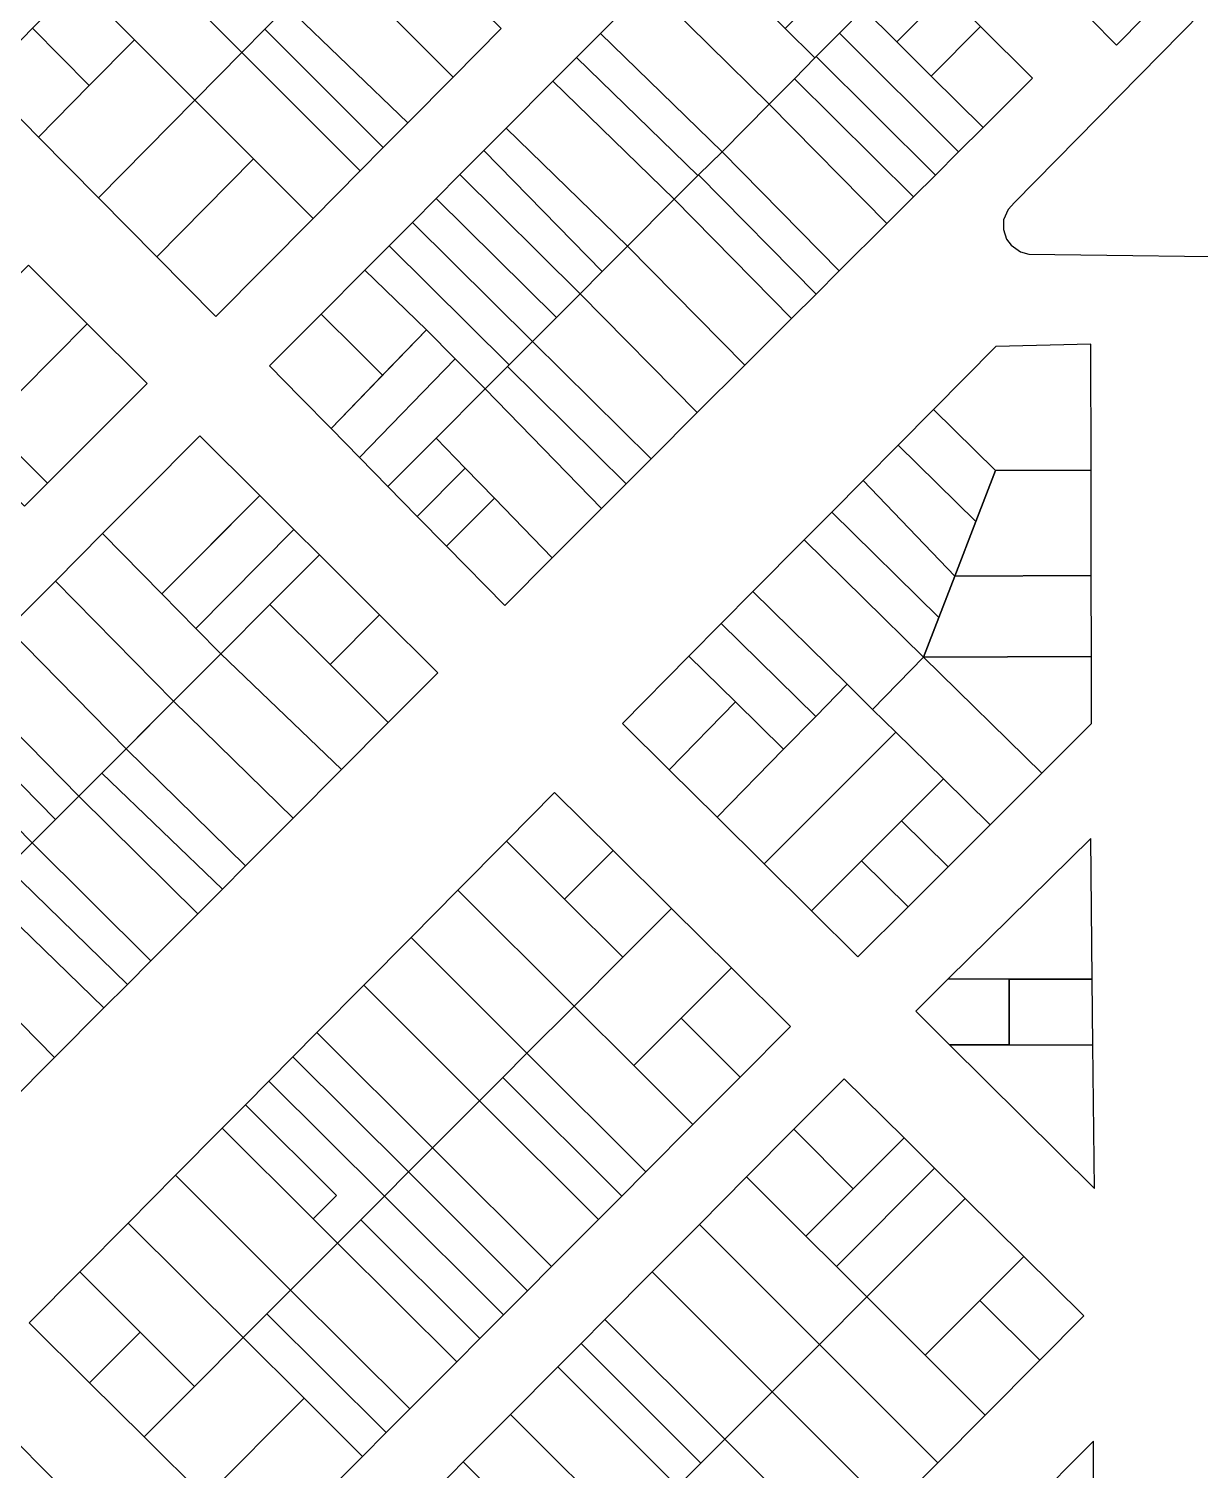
# Model space of a CAD drawing. Header units: metres. Extents: x 263639 to 269142, y 7370519 to 7372711.
# Drawn here: x 264029.5 to 264274.4, y 7370963.9 to 7371265.1 of the extents above; entities that cross this region are included whole.
import ezdxf

# ---------------------------------------------------------------- set-up
doc = ezdxf.new("R2010")
doc.units = ezdxf.units.M
doc.layers.add('LOTE', color=7, linetype='Continuous')

msp = doc.modelspace()

# ---------------------------------------------------------------- linework, layer by layer
msp.add_lwpolyline([(264251.37, 7371267.23), (264256.9, 7371261.7), (264286.18, 7371291.38)])
at = {"layer": 'LOTE', "color": 7}
for points in [[(264049.48, 7371284.74), (264074.09, 7371260.13), (264078.91, 7371265), (264083.53, 7371269.69), (264058.89, 7371294.34), (264049.48, 7371284.74)], [(264093.49, 7371279.77), (264118.24, 7371255.02), (264128.31, 7371265.19), (264103.29, 7371289.69), (264098.53, 7371284.87), (264093.49, 7371279.77)], [(264235.55, 7371228.83), (264234.24, 7371227.37), (264233.3, 7371225.21), (264233.3, 7371223.14), (264233.89, 7371221.17), (264234.87, 7371219.86), (264236.81, 7371218.53), (264238.58, 7371218.03), (264292.83, 7371217.3), (264296.52, 7371217.5), (264299.47, 7371218.31), (264301.28, 7371219.92), (264302.48, 7371222.13), (264302.82, 7371225.14), (264303.96, 7371280.83), (264303.42, 7371283.71), (264301.95, 7371285.79), (264299.67, 7371287.33), (264296.85, 7371287.73), (264294.24, 7371287.53), (264292.29, 7371286.51), (264235.55, 7371228.83)], [(264039.7, 7371274.76), (264051.64, 7371262.81), (264064.26, 7371250.19), (264074.09, 7371260.13), (264049.48, 7371284.74), (264039.7, 7371274.76)], [(264194.15, 7371259.29), (264198.97, 7371264.17), (264204.02, 7371269.29), (264214.3, 7371279.69), (264208.08, 7371285.88), (264187.64, 7371265.19), (264193.87, 7371259), (264194.15, 7371259.29)], [(264187.64, 7371265.19), (264181.5, 7371271.29), (264168.98, 7371284.16), (264159.1, 7371274.24), (264184.31, 7371249.33), (264189.6, 7371254.68), (264193.87, 7371259), (264187.64, 7371265.19)], [(264083.53, 7371269.69), (264108.77, 7371245.46), (264118.24, 7371255.02), (264093.49, 7371279.77), (264083.53, 7371269.69)], [(264204.02, 7371269.29), (264210.96, 7371262.39), (264221.28, 7371272.74), (264214.3, 7371279.69), (264204.02, 7371269.29)], [(264030.35, 7371265.21), (264042.18, 7371253.24), (264051.64, 7371262.81), (264039.7, 7371274.76), (264030.35, 7371265.21)], [(264159.1, 7371274.24), (264149.04, 7371264.14), (264174.48, 7371239.37), (264184.31, 7371249.33), (264159.1, 7371274.24)], [(264218.17, 7371255.23), (264228.47, 7371265.57), (264221.28, 7371272.74), (264210.96, 7371262.39), (264218.17, 7371255.23)], [(264078.91, 7371265), (264103.64, 7371240.27), (264108.77, 7371245.46), (264083.53, 7371269.69), (264078.91, 7371265)], [(264198.97, 7371264.17), (264223.9, 7371239.38), (264229, 7371244.46), (264218.17, 7371255.23), (264210.96, 7371262.39), (264204.02, 7371269.29), (264198.97, 7371264.17)], [(264019.77, 7371254.42), (264031.56, 7371242.49), (264042.18, 7371253.24), (264030.35, 7371265.21), (264019.77, 7371254.42)], [(264074.09, 7371260.13), (264098.81, 7371235.4), (264103.64, 7371240.27), (264078.91, 7371265), (264074.09, 7371260.13)], [(264144.04, 7371259.12), (264169.38, 7371234.45), (264169.55, 7371234.62), (264174.48, 7371239.37), (264149.04, 7371264.14), (264144.04, 7371259.12)], [(264194.15, 7371259.29), (264219.05, 7371234.54), (264223.9, 7371239.38), (264198.97, 7371264.17), (264194.15, 7371259.29)], [(264229, 7371244.46), (264239.32, 7371254.76), (264228.47, 7371265.57), (264218.17, 7371255.23), (264229, 7371244.46)], [(264051.64, 7371262.81), (264042.18, 7371253.24), (264031.56, 7371242.49), (264044.11, 7371229.79), (264064.26, 7371250.19), (264051.64, 7371262.81)], [(264064.26, 7371250.19), (264076.52, 7371237.93), (264088.98, 7371225.47), (264098.81, 7371235.4), (264074.09, 7371260.13), (264064.26, 7371250.19)], [(264139.1, 7371254.16), (264164.44, 7371229.49), (264169.38, 7371234.45), (264144.04, 7371259.12), (264139.1, 7371254.16)], [(264193.87, 7371259), (264189.6, 7371254.68), (264214.46, 7371229.97), (264219.05, 7371234.54), (264194.15, 7371259.29), (264193.87, 7371259)], [(264139.1, 7371254.16), (264129.35, 7371244.37), (264154.69, 7371219.71), (264164.44, 7371229.49), (264139.1, 7371254.16)], [(264184.31, 7371249.33), (264208.88, 7371224.39), (264214.46, 7371229.97), (264189.6, 7371254.68), (264184.31, 7371249.33)], [(264064.26, 7371250.19), (264044.11, 7371229.79), (264056.3, 7371217.46), (264076.52, 7371237.93), (264064.26, 7371250.19)], [(264174.48, 7371239.37), (264198.96, 7371214.51), (264208.88, 7371224.39), (264184.31, 7371249.33), (264174.48, 7371239.37)], [(264129.35, 7371244.37), (264124.68, 7371239.68), (264149.37, 7371214.38), (264154.69, 7371219.71), (264129.35, 7371244.37)], [(264149.37, 7371214.38), (264124.68, 7371239.68), (264119.66, 7371234.63), (264144.77, 7371209.75), (264149.37, 7371214.38)], [(264169.55, 7371234.62), (264194.13, 7371209.68), (264198.96, 7371214.51), (264174.48, 7371239.37), (264169.55, 7371234.62)], [(264076.52, 7371237.93), (264056.3, 7371217.46), (264068.67, 7371204.96), (264088.98, 7371225.47), (264076.52, 7371237.93)], [(264139.83, 7371204.8), (264144.77, 7371209.75), (264119.66, 7371234.63), (264114.72, 7371229.67), (264139.83, 7371204.8)], [(264164.44, 7371229.49), (264188.99, 7371204.56), (264194.13, 7371209.68), (264169.55, 7371234.62), (264164.44, 7371229.49)], [(264134.83, 7371199.78), (264139.83, 7371204.8), (264114.72, 7371229.67), (264114.68, 7371229.63), (264109.72, 7371224.65), (264134.83, 7371199.78)], [(264154.69, 7371219.71), (264179.21, 7371194.81), (264188.99, 7371204.56), (264164.44, 7371229.49), (264154.69, 7371219.71)], [(264104.84, 7371219.75), (264129.95, 7371194.88), (264134.83, 7371199.78), (264109.72, 7371224.65), (264104.84, 7371219.75)], [(264112.68, 7371202.17), (264118.67, 7371196.14), (264124.92, 7371189.84), (264129.6, 7371194.53), (264129.95, 7371194.88), (264104.84, 7371219.75), (264099.78, 7371214.67), (264112.68, 7371202.17)], [(264144.77, 7371209.75), (264169.27, 7371184.89), (264179.21, 7371194.81), (264154.69, 7371219.71), (264149.37, 7371214.38), (264144.77, 7371209.75)], [(264008.73, 7371194.72), (264020.95, 7371182.58), (264041.76, 7371203.44), (264029.46, 7371215.68), (264008.73, 7371194.72)], [(264112.68, 7371202.17), (264099.78, 7371214.67), (264090.65, 7371205.5), (264098.37, 7371197.82), (264103.51, 7371192.7), (264112.68, 7371202.17)], [(264134.83, 7371199.78), (264159.61, 7371175.26), (264169.27, 7371184.89), (264144.77, 7371209.75), (264134.83, 7371199.78)], [(264033.47, 7371170.16), (264054.26, 7371191.01), (264041.76, 7371203.44), (264020.95, 7371182.58), (264033.47, 7371170.16)], [(264103.51, 7371192.7), (264098.37, 7371197.82), (264090.65, 7371205.5), (264079.86, 7371194.66), (264086.29, 7371188.11), (264092.72, 7371181.56), (264103.51, 7371192.7)], [(264098.68, 7371175.5), (264118.67, 7371196.14), (264112.68, 7371202.17), (264092.72, 7371181.56), (264098.68, 7371175.5)], [(264129.6, 7371194.53), (264154.4, 7371170.03), (264159.61, 7371175.26), (264134.83, 7371199.78), (264129.6, 7371194.53)], [(264231.67, 7371198.73), (264218.63, 7371185.57), (264231.63, 7371172.8), (264251.59, 7371172.9), (264251.53, 7371199.23), (264231.67, 7371198.73)], [(264028.66, 7371165.35), (264033.47, 7371170.16), (264020.95, 7371182.59), (264008.73, 7371194.72), (264004.19, 7371190.13), (264028.66, 7371165.35)], [(264104.62, 7371169.46), (264114.67, 7371179.54), (264124.92, 7371189.84), (264118.67, 7371196.14), (264098.68, 7371175.5), (264104.62, 7371169.46)], [(264124.92, 7371189.84), (264149.23, 7371164.84), (264154.4, 7371170.03), (264129.6, 7371194.53), (264124.92, 7371189.84)], [(264138.97, 7371154.54), (264149.23, 7371164.84), (264124.92, 7371189.84), (264114.67, 7371179.54), (264120.77, 7371173.27), (264126.86, 7371166.99), (264126.86, 7371166.99), (264138.97, 7371154.54)], [(264211.23, 7371178.11), (264227.51, 7371162.12), (264231.63, 7371172.8), (264218.63, 7371185.57), (264211.23, 7371178.11)], [(264044.97, 7371159.61), (264057.35, 7371147.03), (264077.84, 7371167.56), (264065.3, 7371180.03), (264053.34, 7371168.02), (264044.97, 7371159.61)], [(264104.62, 7371169.46), (264114.67, 7371179.54), (264120.77, 7371173.27), (264110.75, 7371163.22), (264104.62, 7371169.46)], [(264203.93, 7371170.74), (264223.11, 7371150.71), (264223.11, 7371150.71), (264227.51, 7371162.12), (264211.23, 7371178.11), (264203.93, 7371170.74)], [(264120.77, 7371173.27), (264126.86, 7371166.99), (264116.88, 7371156.98), (264110.75, 7371163.22), (264120.77, 7371173.27)], [(264251.59, 7371172.9), (264231.63, 7371172.8), (264227.51, 7371162.12), (264223.11, 7371150.71), (264251.64, 7371150.85), (264251.59, 7371172.9)], [(264197.37, 7371164.12), (264219.79, 7371142.09), (264223.11, 7371150.71), (264203.93, 7371170.74), (264197.37, 7371164.12)], [(264064.44, 7371139.81), (264084.93, 7371160.5), (264077.84, 7371167.56), (264065.86, 7371155.56), (264057.35, 7371147.03), (264064.44, 7371139.81)], [(264129.05, 7371144.59), (264138.97, 7371154.54), (264126.86, 7371166.99), (264116.88, 7371156.98), (264129.05, 7371144.59)], [(264191.63, 7371158.33), (264216.59, 7371133.79), (264219.79, 7371142.09), (264197.37, 7371164.12), (264191.63, 7371158.33)], [(264059.78, 7371124.59), (264035.09, 7371149.69), (264044.97, 7371159.61), (264057.35, 7371147.03), (264064.44, 7371139.81), (264069.67, 7371134.5), (264059.78, 7371124.59)], [(264064.44, 7371139.81), (264069.67, 7371134.5), (264079.94, 7371144.79), (264090.28, 7371155.18), (264084.93, 7371160.5), (264084.93, 7371160.5), (264064.44, 7371139.81)], [(264180.89, 7371147.49), (264200.58, 7371128.14), (264205.93, 7371122.88), (264216.59, 7371133.79), (264191.63, 7371158.33), (264180.89, 7371147.49)], [(264102.86, 7371142.66), (264092.51, 7371132.27), (264079.94, 7371144.79), (264090.28, 7371155.18), (264102.86, 7371142.66)], [(264049.87, 7371114.67), (264054.5, 7371119.3), (264059.78, 7371124.59), (264035.09, 7371149.69), (264025.2, 7371139.76), (264049.87, 7371114.67)], [(264251.64, 7371150.85), (264223.11, 7371150.71), (264219.79, 7371142.09), (264216.59, 7371133.79), (264251.68, 7371133.96), (264251.64, 7371150.85)], [(264174.28, 7371140.82), (264194.02, 7371121.43), (264200.58, 7371128.14), (264180.89, 7371147.49), (264174.28, 7371140.82)], [(264104.69, 7371120.14), (264094.88, 7371110.3), (264069.67, 7371134.5), (264079.94, 7371144.79), (264092.51, 7371132.27), (264104.69, 7371120.14)], [(264039.99, 7371104.77), (264044.79, 7371109.57), (264049.87, 7371114.67), (264025.2, 7371139.76), (264015.33, 7371129.84), (264039.99, 7371104.77)], [(264115.05, 7371130.54), (264102.86, 7371142.66), (264092.51, 7371132.27), (264104.69, 7371120.14), (264115.05, 7371130.54)], [(264167.53, 7371134.01), (264177.27, 7371124.43), (264187.32, 7371114.57), (264194.02, 7371121.43), (264174.28, 7371140.82), (264167.53, 7371134.01)], [(264094.88, 7371110.3), (264069.67, 7371134.5), (264059.78, 7371124.59), (264084.77, 7371100.15), (264094.88, 7371110.3)], [(264163.42, 7371110.26), (264177.27, 7371124.43), (264167.53, 7371134.01), (264153.62, 7371119.97), (264163.42, 7371110.26)], [(264241.3, 7371109.53), (264216.59, 7371133.79), (264205.93, 7371122.88), (264210.79, 7371118.11), (264220.71, 7371108.37), (264230.5, 7371098.75), (264241.3, 7371109.53)], [(264251.68, 7371133.96), (264216.59, 7371133.79), (264241.3, 7371109.53), (264251.71, 7371119.91), (264251.68, 7371133.96)], [(264035.13, 7371099.9), (264039.99, 7371104.77), (264015.33, 7371129.84), (264010.47, 7371124.97), (264035.13, 7371099.9)], [(264183.27, 7371090.59), (264210.79, 7371118.11), (264205.93, 7371122.88), (264200.58, 7371128.14), (264194.02, 7371121.43), (264187.32, 7371114.57), (264173.42, 7371100.34), (264183.27, 7371090.59)], [(264030.26, 7371095.02), (264035.13, 7371099.9), (264010.47, 7371124.97), (264005.61, 7371120.09), (264030.26, 7371095.02)], [(264084.77, 7371100.15), (264059.78, 7371124.59), (264049.87, 7371114.67), (264074.87, 7371090.22), (264079.73, 7371095.09), (264084.77, 7371100.15)], [(264173.42, 7371100.34), (264187.32, 7371114.57), (264177.27, 7371124.43), (264163.42, 7371110.26), (264173.42, 7371100.34)], [(264020.11, 7371084.85), (264025.09, 7371089.84), (264030.26, 7371095.02), (264005.61, 7371120.09), (263995.47, 7371109.9), (264020.11, 7371084.85)], [(264193.14, 7371080.8), (264203.58, 7371091.24), (264211.93, 7371099.59), (264220.71, 7371108.37), (264210.79, 7371118.11), (264183.27, 7371090.59), (264193.14, 7371080.8)], [(264074.87, 7371090.22), (264049.87, 7371114.67), (264044.79, 7371109.57), (264070.02, 7371085.35), (264074.87, 7371090.22)], [(264070.02, 7371085.35), (264044.79, 7371109.57), (264039.99, 7371104.77), (264064.86, 7371080.17), (264070.02, 7371085.35)], [(264230.5, 7371098.75), (264220.71, 7371108.37), (264211.93, 7371099.59), (264221.71, 7371089.98), (264230.5, 7371098.75)], [(264064.86, 7371080.17), (264039.99, 7371104.77), (264035.13, 7371099.9), (264030.26, 7371095.02), (264055.05, 7371070.33), (264064.86, 7371080.17)], [(264129.4, 7371095.35), (264141.55, 7371083.25), (264151.66, 7371093.38), (264139.45, 7371105.49), (264129.4, 7371095.35)], [(264221.71, 7371089.98), (264211.93, 7371099.59), (264203.58, 7371091.24), (264213.35, 7371081.65), (264221.71, 7371089.98)], [(264055.05, 7371070.33), (264030.26, 7371095.02), (264025.09, 7371089.84), (264050.16, 7371065.42), (264055.05, 7371070.33)], [(264119.23, 7371085.09), (264143.51, 7371060.89), (264153.71, 7371071.12), (264141.55, 7371083.25), (264129.4, 7371095.35), (264119.23, 7371085.09)], [(264251.53, 7371095.93), (264221.74, 7371066.56), (264234.48, 7371066.53), (264251.84, 7371066.48), (264251.53, 7371095.93)], [(264151.66, 7371093.38), (264141.55, 7371083.25), (264153.71, 7371071.12), (264163.87, 7371081.29), (264151.66, 7371093.38)], [(264050.16, 7371065.42), (264025.09, 7371089.84), (264020.11, 7371084.85), (264045.25, 7371060.49), (264050.16, 7371065.42)], [(264213.35, 7371081.65), (264203.58, 7371091.24), (264193.14, 7371080.8), (264202.86, 7371071.18), (264213.35, 7371081.65)], [(264045.25, 7371060.49), (264020.11, 7371084.85), (264015.24, 7371079.82), (264010.51, 7371074.93), (264034.92, 7371050.12), (264045.25, 7371060.49)], [(264109.44, 7371075.21), (264133.68, 7371051.05), (264143.51, 7371060.89), (264119.23, 7371085.09), (264109.44, 7371075.21)], [(264163.87, 7371081.29), (264153.71, 7371071.12), (264143.51, 7371060.89), (264156, 7371048.44), (264165.89, 7371058.35), (264176.4, 7371068.87), (264163.87, 7371081.29)], [(264034.92, 7371050.12), (264010.51, 7371074.93), (264000.89, 7371064.99), (264025.43, 7371040.6), (264034.92, 7371050.12)], [(264099.55, 7371065.23), (264123.75, 7371041.1), (264128.6, 7371045.96), (264133.68, 7371051.05), (264109.44, 7371075.21), (264099.55, 7371065.23)], [(264188.77, 7371056.61), (264176.4, 7371068.87), (264165.89, 7371058.35), (264178.24, 7371046.04), (264188.77, 7371056.61)], [(264089.77, 7371055.36), (264113.94, 7371031.27), (264123.75, 7371041.1), (264099.55, 7371065.23), (264089.77, 7371055.36)], [(264222.02, 7371052.82), (264234.44, 7371052.78), (264234.48, 7371066.53), (264221.74, 7371066.56), (264214.94, 7371059.85), (264222.02, 7371052.82)], [(264251.84, 7371066.48), (264234.48, 7371066.53), (264234.44, 7371052.78), (264251.98, 7371052.73), (264251.84, 7371066.48)], [(264168.36, 7371036.12), (264156, 7371048.44), (264143.51, 7371060.89), (264133.68, 7371051.05), (264158.54, 7371026.26), (264168.36, 7371036.12)], [(264178.24, 7371046.04), (264165.89, 7371058.35), (264156, 7371048.44), (264168.36, 7371036.12), (264178.24, 7371046.04)], [(264084.75, 7371050.29), (264108.9, 7371026.22), (264113.94, 7371031.27), (264089.77, 7371055.36), (264084.75, 7371050.29)], [(264251.98, 7371052.73), (264234.44, 7371052.78), (264222.02, 7371052.82), (264252.29, 7371022.74), (264251.98, 7371052.73)], [(264079.73, 7371045.23), (264103.86, 7371021.18), (264108.9, 7371026.22), (264084.75, 7371050.29), (264079.73, 7371045.23)], [(264158.54, 7371026.26), (264133.68, 7371051.05), (264128.6, 7371045.96), (264153.47, 7371021.17), (264158.54, 7371026.26)], [(264074.81, 7371040.26), (264093.83, 7371021.3), (264088.99, 7371016.45), (264094.08, 7371011.38), (264098.92, 7371016.23), (264103.86, 7371021.18), (264079.73, 7371045.23), (264074.81, 7371040.26)], [(264153.47, 7371021.17), (264128.6, 7371045.96), (264123.75, 7371041.1), (264148.63, 7371016.31), (264153.47, 7371021.17)], [(264189.47, 7371035.14), (264201.88, 7371022.72), (264212.49, 7371033.34), (264199.99, 7371045.72), (264189.47, 7371035.14)], [(264148.63, 7371016.31), (264123.75, 7371041.1), (264113.94, 7371031.27), (264138.82, 7371006.47), (264148.63, 7371016.31)], [(264069.99, 7371035.39), (264088.99, 7371016.45), (264093.83, 7371021.3), (264074.81, 7371040.26), (264069.99, 7371035.39)], [(264060.21, 7371025.53), (264084.27, 7371001.55), (264094.08, 7371011.38), (264088.99, 7371016.45), (264069.99, 7371035.39), (264060.21, 7371025.53)], [(264179.59, 7371025.21), (264191.98, 7371012.82), (264201.88, 7371022.72), (264189.47, 7371035.14), (264179.59, 7371025.21)], [(264138.82, 7371006.47), (264113.94, 7371031.27), (264108.9, 7371026.22), (264133.79, 7371001.42), (264138.82, 7371006.47)], [(264212.49, 7371033.34), (264201.88, 7371022.72), (264191.98, 7371012.82), (264198.34, 7371006.46), (264218.89, 7371027), (264212.49, 7371033.34)], [(264050.33, 7371015.56), (264074.36, 7370991.62), (264079.32, 7370996.59), (264084.27, 7371001.55), (264060.21, 7371025.53), (264050.33, 7371015.56)], [(264133.79, 7371001.42), (264108.9, 7371026.22), (264103.86, 7371021.18), (264128.76, 7370996.37), (264133.79, 7371001.42)], [(264218.89, 7371027), (264198.34, 7371006.46), (264204.71, 7371000.1), (264225.29, 7371020.67), (264218.89, 7371027)], [(264169.72, 7371015.28), (264194.81, 7370990.2), (264204.71, 7371000.1), (264198.34, 7371006.46), (264191.98, 7371012.82), (264179.59, 7371025.21), (264169.72, 7371015.28)], [(264128.76, 7370996.37), (264103.86, 7371021.18), (264098.92, 7371016.23), (264123.82, 7370991.41), (264128.76, 7370996.37)], [(264225.29, 7371020.67), (264204.71, 7371000.1), (264216.88, 7370987.93), (264228.35, 7370999.39), (264237.52, 7371008.56), (264225.29, 7371020.67)], [(264123.82, 7370991.41), (264098.92, 7371016.23), (264094.08, 7371011.38), (264118.99, 7370986.56), (264123.82, 7370991.41)], [(264040.2, 7371005.34), (264052.81, 7370992.77), (264064.19, 7370981.43), (264074.36, 7370991.62), (264050.33, 7371015.56), (264040.2, 7371005.34)], [(264159.85, 7371005.35), (264184.91, 7370980.3), (264194.81, 7370990.2), (264169.72, 7371015.28), (264159.85, 7371005.35)], [(264118.99, 7370986.56), (264094.08, 7371011.38), (264084.27, 7371001.55), (264109.18, 7370976.71), (264118.99, 7370986.56)], [(264237.52, 7371008.56), (264228.35, 7370999.39), (264240.85, 7370986.9), (264250.05, 7370996.16), (264237.52, 7371008.56)], [(264029.63, 7370994.67), (264042.24, 7370982.18), (264052.81, 7370992.77), (264040.2, 7371005.34), (264029.63, 7370994.67)], [(264149.98, 7370995.42), (264175.01, 7370970.4), (264184.91, 7370980.3), (264159.85, 7371005.35), (264149.98, 7370995.42)], [(264109.18, 7370976.71), (264084.27, 7371001.55), (264079.32, 7370996.59), (264104.24, 7370971.76), (264109.18, 7370976.71)], [(264229.42, 7370975.39), (264216.88, 7370987.93), (264204.71, 7371000.1), (264204.71, 7371000.1), (264194.81, 7370990.2), (264219.55, 7370965.45), (264229.42, 7370975.39)], [(264240.85, 7370986.9), (264228.35, 7370999.39), (264216.88, 7370987.93), (264229.42, 7370975.39), (264240.85, 7370986.9)], [(264104.24, 7370971.76), (264079.32, 7370996.59), (264074.36, 7370991.62), (264087.08, 7370978.93), (264099.28, 7370966.78), (264104.24, 7370971.76)], [(264144.98, 7370990.39), (264169.99, 7370965.38), (264175.01, 7370970.4), (264149.98, 7370995.42), (264144.98, 7370990.39)], [(264053.65, 7370970.87), (264064.19, 7370981.43), (264052.81, 7370992.77), (264042.24, 7370982.18), (264053.65, 7370970.87)], [(264066.41, 7370958.22), (264087.08, 7370978.93), (264074.36, 7370991.62), (264064.19, 7370981.43), (264053.65, 7370970.87), (264066.41, 7370958.22)], [(264140.11, 7370985.49), (264165.11, 7370960.5), (264169.99, 7370965.38), (264144.98, 7370990.39), (264140.11, 7370985.49)], [(264219.55, 7370965.45), (264194.81, 7370990.2), (264184.91, 7370980.3), (264209.69, 7370955.52), (264219.55, 7370965.45)], [(264130.24, 7370975.57), (264155.21, 7370950.6), (264165.11, 7370960.5), (264140.11, 7370985.49), (264130.24, 7370975.57)], [(264209.69, 7370955.52), (264184.91, 7370980.3), (264175.01, 7370970.4), (264199.82, 7370945.59), (264209.69, 7370955.52)], [(264078.67, 7370946.08), (264099.28, 7370966.78), (264087.08, 7370978.93), (264066.41, 7370958.22), (264078.67, 7370946.08)], [(264120.37, 7370965.64), (264145.31, 7370940.7), (264155.21, 7370950.6), (264130.24, 7370975.57), (264120.37, 7370965.64)], [(264024.96, 7370971.84), (264010.56, 7370957.36), (264000.1, 7370946.86), (264010.22, 7370936.68), (264035.08, 7370961.67), (264024.96, 7370971.84)], [(264199.82, 7370945.59), (264175.01, 7370970.4), (264169.99, 7370965.38), (264165.11, 7370960.5), (264189.96, 7370935.65), (264199.82, 7370945.59)], [(264252.06, 7370969.97), (264238.25, 7370956.06), (264240.61, 7370946.39), (264252.08, 7370946.28), (264252.06, 7370969.97)], [(264115.44, 7370960.67), (264140.36, 7370935.75), (264145.31, 7370940.7), (264120.37, 7370965.64), (264115.44, 7370960.67)]]:
    msp.add_lwpolyline(points, close=True, dxfattribs=at)

doc.saveas('drawing.dxf')
